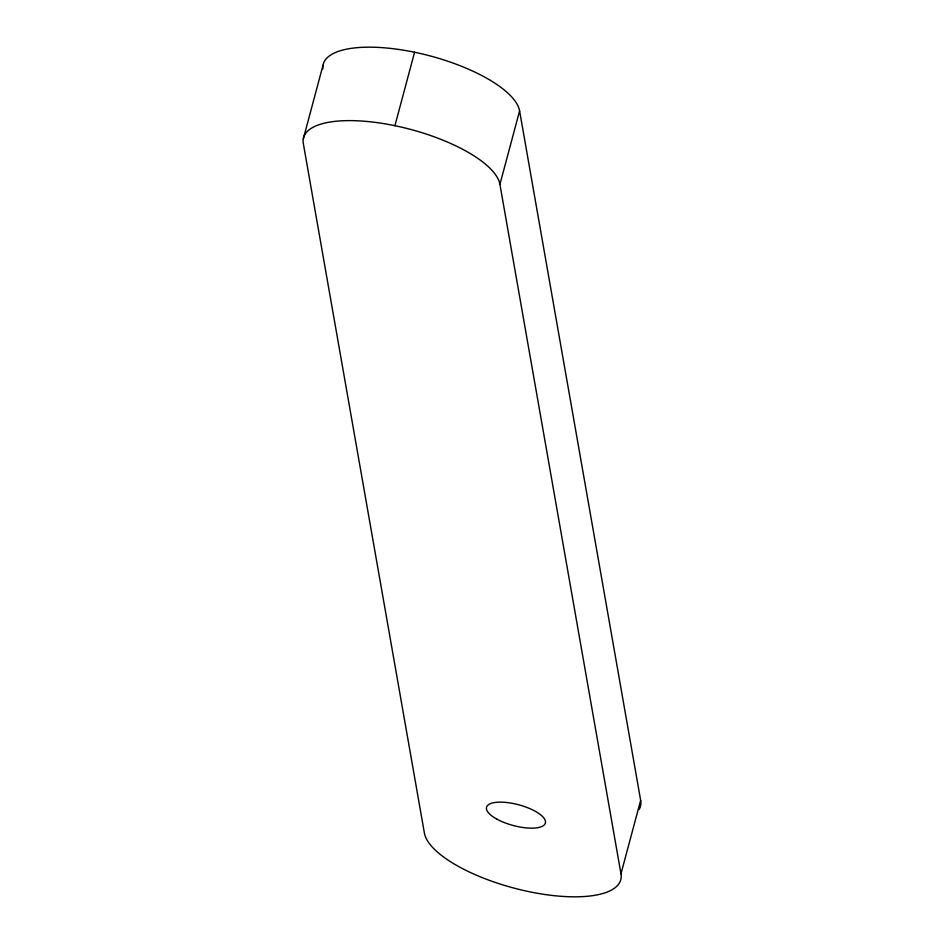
<?xml version="1.0" encoding="UTF-8"?>
<svg xmlns="http://www.w3.org/2000/svg" width="944" height="944" viewBox="0 0 944 944"><rect width="100%" height="100%" fill="white"/><g stroke="black" fill="none" stroke-linecap="round" stroke-linejoin="round"><path stroke-width="1.42" d="M303.307 138.815L322.99 65.372M322.86 68.947A101.539 35.73 15 0 1 416.198 52.581A101.539 35.73 15 0 1 519.601 110.908L640.657 800.359L620.975 873.814A101.539 35.73 15 0 1 529.407 891.75A101.539 35.73 15 0 1 424.399 833.092L303.343 143.641A101.539 35.73 15 0 1 394.911 125.694L414.593 52.25M620.975 873.814L499.919 184.363L519.601 110.908M394.911 125.694A101.539 35.73 15 0 1 499.919 184.363M640.657 800.359A101.539 35.73 15 0 1 639.041 809.574M496.544 818.955A30.468 10.714 15 0 0 544.959 824.018A30.468 10.714 15 0 0 506.385 802.471A30.468 10.714 15 0 0 496.544 818.955"/></g></svg>
